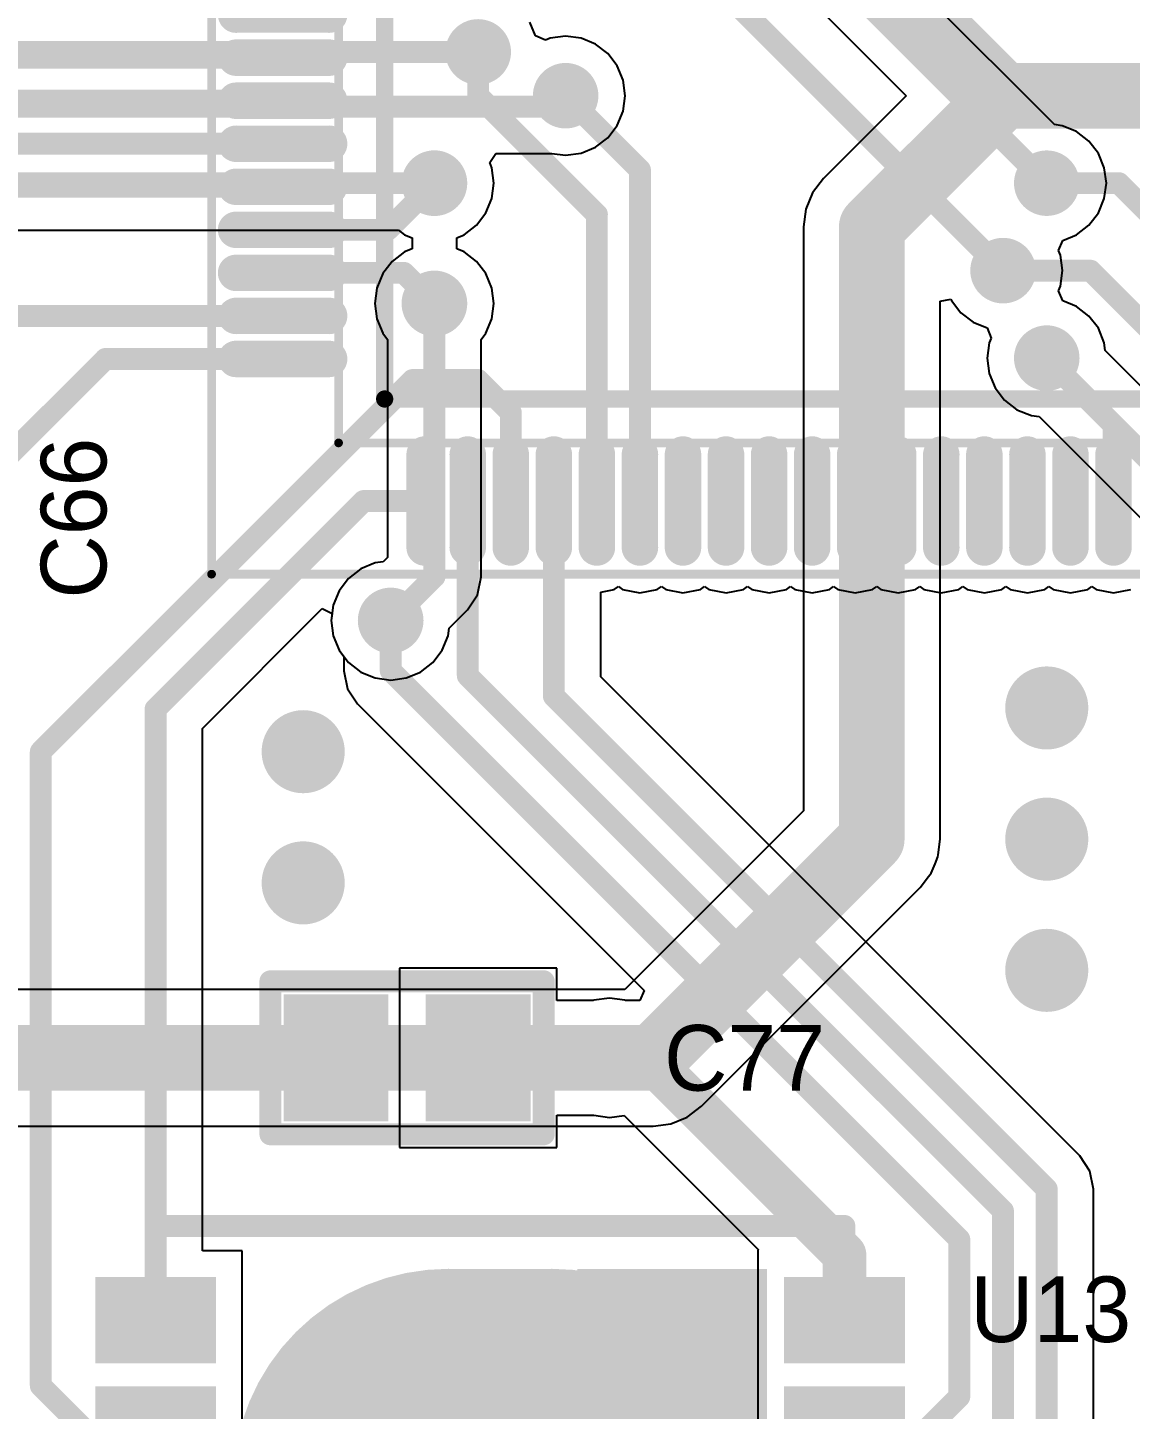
# Model space of a CAD drawing. Extents: x 1012 to 1122, y 1012 to 1122.
# Drawn here: x 1079.35 to 1092.15, y 1063.22 to 1079.27 of the extents above; entities that cross this region are included whole.
import ezdxf

# ---------------------------------------------------------------- set-up
doc = ezdxf.new("R2010")
doc.units = 0
doc.layers.get('0').update_dxf_attribs({"linetype": 'CONTINUOUS'})
for name, color, linetype in [('BOTTOMLAYER', 5, 'CONTINUOUS'), ('BOTTOMSOLDER', 6, 'CONTINUOUS'), ('MULTILAYER', 9, 'CONTINUOUS'), ('TOPLAYER', 1, 'CONTINUOUS'), ('TOPOVERLAY', 2, 'CONTINUOUS'), ('TOPPASTE', 8, 'CONTINUOUS'), ('TOPSOLDER', 216, 'CONTINUOUS')]:
    doc.layers.add(name, color=color, linetype=linetype)

# ---------------------------------------------------------------- blocks, each defined once
blk = doc.blocks.new('CC0603_82')
at = {"layer": 'TOPLAYER'}
for points in [[(-0.508, -0.635), (0.508, -0.635), (-0.508, 0.635), (0.508, 0.635)], [(1.143, -0.635), (2.159, -0.635), (1.143, 0.635), (2.159, 0.635)]]:
    blk.add_solid(points, dxfattribs=at)
at = {"layer": 'TOPOVERLAY', "const_width": 0.254}
for points in [[(-0.762, 0.889), (-0.762, -0.889)], [(-0.508, 0.889), (-0.762, 0.889)], [(2.413, 0.889), (-0.508, 0.889)], [(2.413, 0.889), (2.413, -0.889)], [(2.413, -0.889), (-0.762, -0.889)]]:
    blk.add_lwpolyline(points, dxfattribs=at)
at = {"layer": 'TOPOVERLAY', "const_width": 0.127}
for points in [[(-0.8255, 0.889, 1), (-0.6985, 0.889, 1)], [(-0.8255, 0.889, 1), (-0.6985, 0.889, 1)], [(-0.5715, 0.889, 1), (-0.4445, 0.889, 1)], [(-0.5715, 0.889, 1), (-0.4445, 0.889, 1)], [(2.3495, 0.889, 1), (2.4765, 0.889, 1)], [(2.3495, 0.889, 1), (2.4765, 0.889, 1)], [(-0.8255, -0.889, 1), (-0.6985, -0.889, 1)], [(-0.8255, -0.889, 1), (-0.6985, -0.889, 1)], [(2.3495, -0.889, 1), (2.4765, -0.889, 1)], [(2.3495, -0.889, 1), (2.4765, -0.889, 1)]]:
    blk.add_lwpolyline(points, format="xyb", close=True, dxfattribs=at)
at = {"layer": 'TOPPASTE'}
for points in [[(-0.508, -0.635), (0.508, -0.635), (-0.508, 0.635), (0.508, 0.635)], [(1.143, -0.635), (2.159, -0.635), (1.143, 0.635), (2.159, 0.635)]]:
    blk.add_solid(points, dxfattribs=at)
at = {"layer": 'TOPSOLDER'}
for points in [[(-0.6096, -0.7366), (0.6096, -0.7366), (-0.6096, 0.7366), (0.6096, 0.7366)], [(1.0414, -0.7366), (2.2606, -0.7366), (1.0414, 0.7366), (2.2606, 0.7366)]]:
    blk.add_solid(points, dxfattribs=at)
blk = doc.blocks.new('TQFP100_240')
at = {"layer": 'TOPLAYER', "const_width": 0.22}
for points in [[(14.76, -4), (15.84, -4)], [(14.76, -4.5), (15.84, -4.5)], [(14.76, -5), (15.84, -5)], [(14.76, -5.5), (15.84, -5.5)], [(14.76, -6), (15.84, -6)], [(14.76, -6.5), (15.84, -6.5)], [(14.76, -7), (15.84, -7)], [(14.76, -7.5), (15.84, -7.5)], [(14.76, -8), (15.84, -8)], [(14.76, -8.5), (15.84, -8.5)], [(14.76, -9), (15.84, -9)], [(14.76, -9.5), (15.84, -9.5)], [(14.76, -10), (15.84, -10)], [(14.76, -10.5), (15.84, -10.5)], [(14.76, -11), (15.84, -11)], [(14.76, -11.5), (15.84, -11.5)], [(14.76, -12), (15.84, -12)], [(10.15, -13.11), (10.15, -14.19)], [(10.65, -13.11), (10.65, -14.19)], [(11.15, -13.11), (11.15, -14.19)], [(11.65, -13.11), (11.65, -14.19)], [(12.15, -13.11), (12.15, -14.19)], [(12.65, -13.11), (12.65, -14.19)], [(13.15, -13.11), (13.15, -14.19)], [(13.65, -13.11), (13.65, -14.19)]]:
    blk.add_lwpolyline(points, dxfattribs=at)
at = {"layer": 'TOPLAYER', "const_width": 0.11}
for points in [[(14.705, -4, 1), (14.815, -4, 1)], [(15.785, -4, 1), (15.895, -4, 1)], [(14.705, -4.5, 1), (14.815, -4.5, 1)], [(15.785, -4.5, 1), (15.895, -4.5, 1)], [(14.705, -5, 1), (14.815, -5, 1)], [(15.785, -5, 1), (15.895, -5, 1)], [(14.705, -5.5, 1), (14.815, -5.5, 1)], [(15.785, -5.5, 1), (15.895, -5.5, 1)], [(14.705, -6, 1), (14.815, -6, 1)], [(15.785, -6, 1), (15.895, -6, 1)], [(14.705, -6.5, 1), (14.815, -6.5, 1)], [(15.785, -6.5, 1), (15.895, -6.5, 1)], [(14.705, -7, 1), (14.815, -7, 1)], [(15.785, -7, 1), (15.895, -7, 1)], [(14.705, -7.5, 1), (14.815, -7.5, 1)], [(15.785, -7.5, 1), (15.895, -7.5, 1)], [(14.705, -8, 1), (14.815, -8, 1)], [(15.785, -8, 1), (15.895, -8, 1)], [(14.705, -8.5, 1), (14.815, -8.5, 1)], [(15.785, -8.5, 1), (15.895, -8.5, 1)], [(14.705, -9, 1), (14.815, -9, 1)], [(15.785, -9, 1), (15.895, -9, 1)], [(14.705, -9.5, 1), (14.815, -9.5, 1)], [(15.785, -9.5, 1), (15.895, -9.5, 1)], [(14.705, -10, 1), (14.815, -10, 1)], [(15.785, -10, 1), (15.895, -10, 1)], [(14.705, -10.5, 1), (14.815, -10.5, 1)], [(15.785, -10.5, 1), (15.895, -10.5, 1)], [(14.705, -11, 1), (14.815, -11, 1)], [(15.785, -11, 1), (15.895, -11, 1)], [(14.705, -11.5, 1), (14.815, -11.5, 1)], [(15.785, -11.5, 1), (15.895, -11.5, 1)], [(14.705, -12, 1), (14.815, -12, 1)], [(15.785, -12, 1), (15.895, -12, 1)], [(10.095, -13.11, 1), (10.205, -13.11, 1)], [(10.595, -13.11, 1), (10.705, -13.11, 1)], [(11.095, -13.11, 1), (11.205, -13.11, 1)], [(11.595, -13.11, 1), (11.705, -13.11, 1)], [(12.095, -13.11, 1), (12.205, -13.11, 1)], [(12.595, -13.11, 1), (12.705, -13.11, 1)], [(13.095, -13.11, 1), (13.205, -13.11, 1)], [(13.595, -13.11, 1), (13.705, -13.11, 1)], [(10.095, -14.19, 1), (10.205, -14.19, 1)], [(10.595, -14.19, 1), (10.705, -14.19, 1)], [(11.095, -14.19, 1), (11.205, -14.19, 1)], [(11.595, -14.19, 1), (11.705, -14.19, 1)], [(12.095, -14.19, 1), (12.205, -14.19, 1)], [(12.595, -14.19, 1), (12.705, -14.19, 1)], [(13.095, -14.19, 1), (13.205, -14.19, 1)], [(13.595, -14.19, 1), (13.705, -14.19, 1)]]:
    blk.add_lwpolyline(points, format="xyb", close=True, dxfattribs=at)
at = {"layer": 'TOPOVERLAY'}
for points, const_width in [([(16.15, -14.475), (16.15, 2.5)], 0.102), ([(14.625, -13), (14.625, 1.025)], 0.102), ([(14.115, -12.465), (14.115, 0.465)], 0.2), ([(14.115, -12.465), (1.185, -12.465)], 0.2), ([(14.625, -13), (0.675, -13)], 0.102), ([(16.15, -14.475), (-0.825, -14.475)], 0.102)]:
    blk.add_lwpolyline(points, dxfattribs=dict(at, const_width=const_width))
for points, const_width in [([(14.065, -12.465, 1), (14.165, -12.465, 1)], 0.1), ([(14.065, -12.465, 1), (14.165, -12.465, 1)], 0.1), ([(14.6, -13, 1), (14.65, -13, 1)], 0.0508), ([(14.6, -13, 1), (14.65, -13, 1)], 0.0508), ([(16.125, -14.475, 1), (16.175, -14.475, 1)], 0.0508), ([(16.125, -14.475, 1), (16.175, -14.475, 1)], 0.0508)]:
    blk.add_lwpolyline(points, format="xyb", close=True, dxfattribs=dict(at, const_width=const_width))
at = {"layer": 'TOPPASTE', "const_width": 0.22}
for points in [[(14.76, -4), (15.84, -4)], [(14.76, -4.5), (15.84, -4.5)], [(14.76, -5), (15.84, -5)], [(14.76, -5.5), (15.84, -5.5)], [(14.76, -6), (15.84, -6)], [(14.76, -6.5), (15.84, -6.5)], [(14.76, -7), (15.84, -7)], [(14.76, -7.5), (15.84, -7.5)], [(14.76, -8), (15.84, -8)], [(14.76, -8.5), (15.84, -8.5)], [(14.76, -9), (15.84, -9)], [(14.76, -9.5), (15.84, -9.5)], [(14.76, -10), (15.84, -10)], [(14.76, -10.5), (15.84, -10.5)], [(14.76, -11), (15.84, -11)], [(14.76, -11.5), (15.84, -11.5)], [(14.76, -12), (15.84, -12)], [(10.15, -13.11), (10.15, -14.19)], [(10.65, -13.11), (10.65, -14.19)], [(11.15, -13.11), (11.15, -14.19)], [(11.65, -13.11), (11.65, -14.19)], [(12.15, -13.11), (12.15, -14.19)], [(12.65, -13.11), (12.65, -14.19)], [(13.15, -13.11), (13.15, -14.19)], [(13.65, -13.11), (13.65, -14.19)]]:
    blk.add_lwpolyline(points, dxfattribs=at)
at = {"layer": 'TOPPASTE', "const_width": 0.11}
for points in [[(14.705, -4, 1), (14.815, -4, 1)], [(15.785, -4, 1), (15.895, -4, 1)], [(14.705, -4.5, 1), (14.815, -4.5, 1)], [(15.785, -4.5, 1), (15.895, -4.5, 1)], [(14.705, -5, 1), (14.815, -5, 1)], [(15.785, -5, 1), (15.895, -5, 1)], [(14.705, -5.5, 1), (14.815, -5.5, 1)], [(15.785, -5.5, 1), (15.895, -5.5, 1)], [(14.705, -6, 1), (14.815, -6, 1)], [(15.785, -6, 1), (15.895, -6, 1)], [(14.705, -6.5, 1), (14.815, -6.5, 1)], [(15.785, -6.5, 1), (15.895, -6.5, 1)], [(14.705, -7, 1), (14.815, -7, 1)], [(15.785, -7, 1), (15.895, -7, 1)], [(14.705, -7.5, 1), (14.815, -7.5, 1)], [(15.785, -7.5, 1), (15.895, -7.5, 1)], [(14.705, -8, 1), (14.815, -8, 1)], [(15.785, -8, 1), (15.895, -8, 1)], [(14.705, -8.5, 1), (14.815, -8.5, 1)], [(15.785, -8.5, 1), (15.895, -8.5, 1)], [(14.705, -9, 1), (14.815, -9, 1)], [(15.785, -9, 1), (15.895, -9, 1)], [(14.705, -9.5, 1), (14.815, -9.5, 1)], [(15.785, -9.5, 1), (15.895, -9.5, 1)], [(14.705, -10, 1), (14.815, -10, 1)], [(15.785, -10, 1), (15.895, -10, 1)], [(14.705, -10.5, 1), (14.815, -10.5, 1)], [(15.785, -10.5, 1), (15.895, -10.5, 1)], [(14.705, -11, 1), (14.815, -11, 1)], [(15.785, -11, 1), (15.895, -11, 1)], [(14.705, -11.5, 1), (14.815, -11.5, 1)], [(15.785, -11.5, 1), (15.895, -11.5, 1)], [(14.705, -12, 1), (14.815, -12, 1)], [(15.785, -12, 1), (15.895, -12, 1)], [(10.095, -13.11, 1), (10.205, -13.11, 1)], [(10.595, -13.11, 1), (10.705, -13.11, 1)], [(11.095, -13.11, 1), (11.205, -13.11, 1)], [(11.595, -13.11, 1), (11.705, -13.11, 1)], [(12.095, -13.11, 1), (12.205, -13.11, 1)], [(12.595, -13.11, 1), (12.705, -13.11, 1)], [(13.095, -13.11, 1), (13.205, -13.11, 1)], [(13.595, -13.11, 1), (13.705, -13.11, 1)], [(10.095, -14.19, 1), (10.205, -14.19, 1)], [(10.595, -14.19, 1), (10.705, -14.19, 1)], [(11.095, -14.19, 1), (11.205, -14.19, 1)], [(11.595, -14.19, 1), (11.705, -14.19, 1)], [(12.095, -14.19, 1), (12.205, -14.19, 1)], [(12.595, -14.19, 1), (12.705, -14.19, 1)], [(13.095, -14.19, 1), (13.205, -14.19, 1)], [(13.595, -14.19, 1), (13.705, -14.19, 1)]]:
    blk.add_lwpolyline(points, format="xyb", close=True, dxfattribs=at)
at = {"layer": 'TOPSOLDER', "const_width": 0.423}
for points in [[(14.76, -4), (15.84, -4)], [(14.76, -4.5), (15.84, -4.5)], [(14.76, -5), (15.84, -5)], [(14.76, -5.5), (15.84, -5.5)], [(14.76, -6), (15.84, -6)], [(14.76, -6.5), (15.84, -6.5)], [(14.76, -7), (15.84, -7)], [(14.76, -7.5), (15.84, -7.5)], [(14.76, -8), (15.84, -8)], [(14.76, -8.5), (15.84, -8.5)], [(14.76, -9), (15.84, -9)], [(14.76, -9.5), (15.84, -9.5)], [(14.76, -10), (15.84, -10)], [(14.76, -10.5), (15.84, -10.5)], [(14.76, -11), (15.84, -11)], [(14.76, -11.5), (15.84, -11.5)], [(14.76, -12), (15.84, -12)], [(9.65, -13.11), (9.65, -14.19)], [(10.15, -13.11), (10.15, -14.19)], [(10.65, -13.11), (10.65, -14.19)], [(11.15, -13.11), (11.15, -14.19)], [(11.65, -13.11), (11.65, -14.19)], [(12.15, -13.11), (12.15, -14.19)], [(12.65, -13.11), (12.65, -14.19)], [(13.15, -13.11), (13.15, -14.19)], [(13.65, -13.11), (13.65, -14.19)]]:
    blk.add_lwpolyline(points, dxfattribs=at)
at = {"layer": 'TOPSOLDER', "const_width": 0.212}
for points in [[(14.654, -4, 1), (14.866, -4, 1)], [(15.734, -4, 1), (15.946, -4, 1)], [(14.654, -4.5, 1), (14.866, -4.5, 1)], [(15.734, -4.5, 1), (15.946, -4.5, 1)], [(14.654, -5, 1), (14.866, -5, 1)], [(15.734, -5, 1), (15.946, -5, 1)], [(14.654, -5.5, 1), (14.866, -5.5, 1)], [(15.734, -5.5, 1), (15.946, -5.5, 1)], [(14.654, -6, 1), (14.866, -6, 1)], [(15.734, -6, 1), (15.946, -6, 1)], [(14.654, -6.5, 1), (14.866, -6.5, 1)], [(15.734, -6.5, 1), (15.946, -6.5, 1)], [(14.654, -7, 1), (14.866, -7, 1)], [(15.734, -7, 1), (15.946, -7, 1)], [(14.654, -7.5, 1), (14.866, -7.5, 1)], [(15.734, -7.5, 1), (15.946, -7.5, 1)], [(14.654, -8, 1), (14.866, -8, 1)], [(15.734, -8, 1), (15.946, -8, 1)], [(14.654, -8.5, 1), (14.866, -8.5, 1)], [(15.734, -8.5, 1), (15.946, -8.5, 1)], [(14.654, -9, 1), (14.866, -9, 1)], [(15.734, -9, 1), (15.946, -9, 1)], [(14.654, -9.5, 1), (14.866, -9.5, 1)], [(15.734, -9.5, 1), (15.946, -9.5, 1)], [(14.654, -10, 1), (14.866, -10, 1)], [(15.734, -10, 1), (15.946, -10, 1)], [(14.654, -10.5, 1), (14.866, -10.5, 1)], [(15.734, -10.5, 1), (15.946, -10.5, 1)], [(14.654, -11, 1), (14.866, -11, 1)], [(15.734, -11, 1), (15.946, -11, 1)], [(14.654, -11.5, 1), (14.866, -11.5, 1)], [(15.734, -11.5, 1), (15.946, -11.5, 1)], [(14.654, -12, 1), (14.866, -12, 1)], [(15.734, -12, 1), (15.946, -12, 1)], [(9.544, -13.11, 1), (9.756, -13.11, 1)], [(10.044, -13.11, 1), (10.256, -13.11, 1)], [(10.544, -13.11, 1), (10.756, -13.11, 1)], [(11.044, -13.11, 1), (11.256, -13.11, 1)], [(11.544, -13.11, 1), (11.756, -13.11, 1)], [(12.044, -13.11, 1), (12.256, -13.11, 1)], [(12.544, -13.11, 1), (12.756, -13.11, 1)], [(13.044, -13.11, 1), (13.256, -13.11, 1)], [(13.544, -13.11, 1), (13.756, -13.11, 1)], [(9.544, -14.19, 1), (9.756, -14.19, 1)], [(10.044, -14.19, 1), (10.256, -14.19, 1)], [(10.544, -14.19, 1), (10.756, -14.19, 1)], [(11.044, -14.19, 1), (11.256, -14.19, 1)], [(11.544, -14.19, 1), (11.756, -14.19, 1)], [(12.044, -14.19, 1), (12.256, -14.19, 1)], [(12.544, -14.19, 1), (12.756, -14.19, 1)], [(13.044, -14.19, 1), (13.256, -14.19, 1)], [(13.544, -14.19, 1), (13.756, -14.19, 1)]]:
    blk.add_lwpolyline(points, format="xyb", close=True, dxfattribs=at)
blk = doc.blocks.new('WSON_8_242')
at = {"layer": 'BOTTOMLAYER'}
blk.add_solid([(-1.5, -1.5), (1.5, -1.5), (-1.5, 1.5), (1.5, 1.5)], dxfattribs=at)
at = {"layer": 'BOTTOMSOLDER'}
blk.add_solid([(-1.602, -1.602), (1.602, -1.602), (-1.602, 1.602), (1.602, 1.602)], dxfattribs=at)
at = {"layer": 'MULTILAYER'}
blk.add_solid([(-1.5, -1.5), (1.5, -1.5), (-1.5, 1.5), (1.5, 1.5)], dxfattribs=at)
at = {"layer": 'TOPLAYER', "const_width": 4.8}
blk.add_lwpolyline([(0.6, 0), (-0.6, 0)], dxfattribs=at)
at = {"layer": 'TOPLAYER', "const_width": 2.4}
for points in [[(-1.8, 0, 1), (0.6, 0, 1)], [(-0.6, 0, 1), (1.8, 0, 1)]]:
    blk.add_lwpolyline(points, format="xyb", close=True, dxfattribs=at)
at = {"layer": 'TOPLAYER'}
for points in [[(-4.6, 1.505), (-3.4, 1.505), (-4.6, 2.305), (-3.4, 2.305)], [(1, 0.397), (3, 0.397), (1, 2.397), (3, 2.397)], [(3.4, 1.505), (4.6, 1.505), (3.4, 2.305), (4.6, 2.305)], [(-1.5, -1.5), (1.5, -1.5), (-1.5, 1.5), (1.5, 1.5)], [(-4.6, 0.235), (-3.4, 0.235), (-4.6, 1.035), (-3.4, 1.035)], [(3.4, 0.235), (4.6, 0.235), (3.4, 1.035), (4.6, 1.035)], [(-4.6, -1.035), (-3.4, -1.035), (-4.6, -0.235), (-3.4, -0.235)], [(3.4, -1.035), (4.6, -1.035), (3.4, -0.235), (4.6, -0.235)], [(-3, -2.397), (-1, -2.397), (-3, -0.397), (-1, -0.397)], [(1, -2.397), (3, -2.397), (1, -0.397), (3, -0.397)], [(-4.6, -2.305), (-3.4, -2.305), (-4.6, -1.505), (-3.4, -1.505)], [(3.4, -2.305), (4.6, -2.305), (3.4, -1.505), (4.6, -1.505)]]:
    blk.add_solid(points, dxfattribs=at)
at = {"layer": 'TOPOVERLAY', "const_width": 0.254}
for points in [[(-4, 3), (4, 3)], [(-4, 2.5), (-4, 3)], [(4, 2.5), (4, 3)], [(-4, -3), (-4, -2.5)], [(4, -3), (4, -2.5)], [(-4, -3), (4, -3)]]:
    blk.add_lwpolyline(points, dxfattribs=at)
at = {"layer": 'TOPOVERLAY', "const_width": 0.127}
for points in [[(-4.064, 3, 1), (-3.937, 3, 1)], [(-4.064, 3, 1), (-3.937, 3, 1)], [(3.936, 3, 1), (4.063, 3, 1)], [(3.936, 3, 1), (4.063, 3, 1)], [(-4.064, 2.5, 1), (-3.937, 2.5, 1)], [(3.936, 2.5, 1), (4.063, 2.5, 1)], [(-4.064, -2.5, 1), (-3.937, -2.5, 1)], [(3.936, -2.5, 1), (4.063, -2.5, 1)], [(-4.064, -3, 1), (-3.937, -3, 1)], [(-4.064, -3, 1), (-3.937, -3, 1)], [(3.936, -3, 1), (4.063, -3, 1)], [(3.936, -3, 1), (4.063, -3, 1)]]:
    blk.add_lwpolyline(points, format="xyb", close=True, dxfattribs=at)
at = {"layer": 'TOPPASTE', "const_width": 4.8}
blk.add_lwpolyline([(0.6, 0), (-0.6, 0)], dxfattribs=at)
at = {"layer": 'TOPPASTE', "const_width": 2.4}
for points in [[(-1.8, 0, 1), (0.6, 0, 1)], [(-0.6, 0, 1), (1.8, 0, 1)]]:
    blk.add_lwpolyline(points, format="xyb", close=True, dxfattribs=at)
at = {"layer": 'TOPPASTE'}
for points in [[(-4.6, 1.505), (-3.4, 1.505), (-4.6, 2.305), (-3.4, 2.305)], [(1, 0.397), (3, 0.397), (1, 2.397), (3, 2.397)], [(3.4, 1.505), (4.6, 1.505), (3.4, 2.305), (4.6, 2.305)], [(-4.6, 0.235), (-3.4, 0.235), (-4.6, 1.035), (-3.4, 1.035)], [(3.4, 0.235), (4.6, 0.235), (3.4, 1.035), (4.6, 1.035)], [(-4.6, -1.035), (-3.4, -1.035), (-4.6, -0.235), (-3.4, -0.235)], [(3.4, -1.035), (4.6, -1.035), (3.4, -0.235), (4.6, -0.235)], [(-3, -2.397), (-1, -2.397), (-3, -0.397), (-1, -0.397)], [(1, -2.397), (3, -2.397), (1, -0.397), (3, -0.397)], [(-4.6, -2.305), (-3.4, -2.305), (-4.6, -1.505), (-3.4, -1.505)], [(3.4, -2.305), (4.6, -2.305), (3.4, -1.505), (4.6, -1.505)]]:
    blk.add_solid(points, dxfattribs=at)
at = {"layer": 'TOPSOLDER', "const_width": 5.003}
blk.add_lwpolyline([(0.6, 0), (-0.6, 0)], dxfattribs=at)
at = {"layer": 'TOPSOLDER', "const_width": 2.502}
for points in [[(-1.851, 0, 1), (0.651, 0, 1)], [(-0.651, 0, 1), (1.851, 0, 1)]]:
    blk.add_lwpolyline(points, format="xyb", close=True, dxfattribs=at)
at = {"layer": 'TOPSOLDER'}
for points in [[(0.898, 0.295), (3.102, 0.295), (0.898, 2.499), (3.102, 2.499)], [(-4.702, 1.403), (-3.298, 1.403), (-4.702, 2.407), (-3.298, 2.407)], [(3.298, 1.403), (4.702, 1.403), (3.298, 2.407), (4.702, 2.407)], [(-1.602, -1.602), (1.602, -1.602), (-1.602, 1.602), (1.602, 1.602)], [(-4.702, 0.133), (-3.298, 0.133), (-4.702, 1.137), (-3.298, 1.137)], [(3.298, 0.133), (4.702, 0.133), (3.298, 1.137), (4.702, 1.137)], [(-4.702, -1.137), (-3.298, -1.137), (-4.702, -0.133), (-3.298, -0.133)], [(3.298, -1.137), (4.702, -1.137), (3.298, -0.133), (4.702, -0.133)], [(-3.102, -2.499), (-0.898, -2.499), (-3.102, -0.295), (-0.898, -0.295)], [(0.898, -2.499), (3.102, -2.499), (0.898, -0.295), (3.102, -0.295)], [(-4.702, -2.407), (-3.298, -2.407), (-4.702, -1.403), (-3.298, -1.403)], [(3.298, -2.407), (4.702, -2.407), (3.298, -1.403), (4.702, -1.403)]]:
    blk.add_solid(points, dxfattribs=at)

msp = doc.modelspace()

# ---------------------------------------------------------------- linework, layer by layer
at = {"layer": 'BOTTOMLAYER'}
for p, q in [((1088.315, 1079.722), (1089.553, 1078.484)), ((1085.245, 1079.178), (1085.179, 1079.338)), ((1085.363, 1079.13), (1085.245, 1079.178)), ((1085.417, 1079.152), (1085.363, 1079.13)), ((1085.596, 1079.176), (1085.417, 1079.152)), ((1085.775, 1079.152), (1085.596, 1079.176)), ((1085.942, 1079.083), (1085.775, 1079.152)), ((1086.085, 1078.973), (1085.942, 1079.083)), ((1086.195, 1078.83), (1086.085, 1078.973)), ((1086.264, 1078.663), (1086.195, 1078.83)), ((1086.288, 1078.484), (1086.264, 1078.663)), ((1086.264, 1078.305), (1086.288, 1078.484)), ((1089.553, 1078.484), (1088.59, 1077.522)), ((1086.195, 1078.138), (1086.264, 1078.305)), ((1086.085, 1077.995), (1086.195, 1078.138)), ((1085.942, 1077.885), (1086.085, 1077.995)), ((1084.715, 1077.708), (1084.786, 1077.813)), ((1084.786, 1077.813), (1085.437, 1077.813)), ((1085.437, 1077.813), (1085.596, 1077.792)), ((1085.596, 1077.792), (1085.775, 1077.816)), ((1085.775, 1077.816), (1085.942, 1077.885)), ((1084.74, 1077.647), (1084.715, 1077.708)), ((1084.764, 1077.468), (1084.74, 1077.647)), ((1088.59, 1077.522), (1088.464, 1077.357)), ((1084.74, 1077.289), (1084.764, 1077.468)), ((1088.464, 1077.357), (1088.385, 1077.166)), ((1084.671, 1077.122), (1084.74, 1077.289)), ((1088.385, 1077.166), (1088.358, 1076.96)), ((1084.561, 1076.979), (1084.671, 1077.122)), ((1064.485, 1076.924), (1083.654, 1076.924)), ((1083.654, 1076.924), (1083.726, 1076.869)), ((1083.726, 1076.869), (1083.813, 1076.833)), ((1083.813, 1076.833), (1083.813, 1076.706)), ((1084.331, 1076.833), (1084.418, 1076.869)), ((1084.331, 1076.706), (1084.331, 1076.833)), ((1084.418, 1076.869), (1084.561, 1076.979)), ((1088.358, 1076.96), (1088.358, 1076.96)), ((1088.358, 1076.96), (1088.358, 1070.177)), ((1083.726, 1076.67), (1083.583, 1076.56)), ((1083.813, 1076.706), (1083.726, 1076.67)), ((1084.418, 1076.67), (1084.331, 1076.706)), ((1084.561, 1076.56), (1084.418, 1076.67)), ((1083.583, 1076.56), (1083.473, 1076.417)), ((1084.671, 1076.417), (1084.561, 1076.56)), ((1083.473, 1076.417), (1083.404, 1076.25)), ((1084.74, 1076.25), (1084.671, 1076.417)), ((1083.404, 1076.25), (1083.38, 1076.071)), ((1084.764, 1076.071), (1084.74, 1076.25)), ((1083.38, 1076.071), (1083.404, 1075.892)), ((1084.74, 1075.892), (1084.764, 1076.071)), ((1089.946, 1076.096), (1090.071, 1076.121)), ((1089.946, 1069.848), (1089.946, 1076.096)), ((1090.071, 1076.121), (1090.077, 1076.106)), ((1090.077, 1076.106), (1090.187, 1075.963)), ((1083.404, 1075.892), (1083.473, 1075.725)), ((1084.671, 1075.725), (1084.74, 1075.892)), ((1090.187, 1075.963), (1090.33, 1075.853)), ((1083.473, 1075.725), (1083.528, 1075.653)), ((1084.616, 1075.653), (1084.671, 1075.725)), ((1090.33, 1075.853), (1090.49, 1075.787)), ((1090.49, 1075.787), (1090.538, 1075.669)), ((1083.528, 1075.653), (1083.528, 1073.121)), ((1084.616, 1072.896), (1084.616, 1075.653)), ((1090.516, 1075.615), (1090.492, 1075.436)), ((1090.538, 1075.669), (1090.516, 1075.615)), ((1090.492, 1075.436), (1090.516, 1075.257)), ((1090.516, 1075.257), (1090.585, 1075.09)), ((1090.585, 1075.09), (1090.695, 1074.947)), ((1090.695, 1074.947), (1090.838, 1074.837)), ((1090.838, 1074.837), (1091.005, 1074.768)), ((1091.005, 1074.768), (1091.095, 1074.756)), ((1091.095, 1074.756), (1100.292, 1065.559)), ((1083.218, 1072.987), (1083.075, 1072.877)), ((1083.385, 1073.056), (1083.218, 1072.987)), ((1083.475, 1073.068), (1083.385, 1073.056)), ((1083.528, 1073.121), (1083.475, 1073.068)), ((1083.075, 1072.877), (1082.965, 1072.734)), ((1084.574, 1072.688), (1084.616, 1072.896)), ((1082.965, 1072.734), (1082.896, 1072.567)), ((1084.457, 1072.511), (1084.574, 1072.688)), ((1082.896, 1072.567), (1082.872, 1072.388)), ((1084.244, 1072.299), (1084.457, 1072.511)), ((1082.872, 1072.388), (1082.896, 1072.209)), ((1082.896, 1072.209), (1082.965, 1072.042)), ((1084.163, 1072.042), (1084.232, 1072.209)), ((1084.232, 1072.209), (1084.244, 1072.299)), ((1082.965, 1072.042), (1083.075, 1071.899)), ((1084.053, 1071.899), (1084.163, 1072.042)), ((1083.075, 1071.899), (1083.218, 1071.789)), ((1083.91, 1071.789), (1084.053, 1071.899)), ((1083.218, 1071.789), (1083.385, 1071.72)), ((1083.385, 1071.72), (1083.564, 1071.696)), ((1083.564, 1071.696), (1083.743, 1071.72)), ((1083.743, 1071.72), (1083.91, 1071.789)), ((1088.358, 1070.177), (1086.283, 1068.102)), ((1089.922, 1069.666), (1089.946, 1069.848)), ((1089.946, 1069.848), (1089.946, 1069.848)), ((1089.886, 1069.563), (1089.919, 1069.642)), ((1089.919, 1069.642), (1089.922, 1069.666)), ((1089.81, 1069.413), (1089.84, 1069.451)), ((1089.84, 1069.451), (1089.886, 1069.563)), ((1089.714, 1069.286), (1089.81, 1069.413)), ((1087.174, 1066.746), (1089.714, 1069.286)), ((1089.714, 1069.286), (1089.714, 1069.286)), ((1086.283, 1068.102), (1056.64, 1068.102)), ((1087.009, 1066.62), (1087.174, 1066.746)), ((1086.818, 1066.541), (1087.009, 1066.62)), ((1056.64, 1066.514), (1086.612, 1066.514)), ((1086.612, 1066.514), (1086.818, 1066.541)), ((1086.612, 1066.514), (1086.612, 1066.514))]:
    msp.add_line(p, q, dxfattribs=at)
for points, const_width in [([(1088.644, 1080.516), (1090.676, 1078.484)], 0.762), ([(1048.918, 1078.992), (1084.58, 1078.992)], 0.254), ([(1089.152, 1076.96), (1090.676, 1078.484)], 0.762), ([(1090.676, 1078.484), (1094.232, 1078.484)], 0.762), ([(1085.469, 1078.357), (1085.596, 1078.484)], 0.254), ([(1048.131, 1078.357), (1085.469, 1078.357)], 0.254), ([(1064.26, 1077.468), (1084.072, 1077.468)], 0.254), ([(1091.184, 1077.468), (1092.022, 1077.468)], 0.254), ([(1092.022, 1077.468), (1102.741, 1066.749)], 0.254), ([(1089.152, 1069.848), (1089.152, 1076.96)], 0.762), ([(1090.676, 1076.452), (1091.692, 1076.452)], 0.254), ([(1091.692, 1076.452), (1101.725, 1066.419)], 0.254), ([(1084.072, 1072.896), (1084.072, 1076.071)], 0.254), ([(1091.184, 1075.436), (1100.836, 1065.784)], 0.254), ([(1083.564, 1072.388), (1084.072, 1072.896)], 0.254), ([(1086.612, 1067.308), (1089.152, 1069.848)], 0.762), ([(1056.64, 1067.308), (1086.612, 1067.308)], 0.762)]:
    msp.add_lwpolyline(points, dxfattribs=dict(at, const_width=const_width))
for points, const_width in [([(1084.44, 1078.992, 1), (1084.72, 1078.992, 1)], 0.279), ([(1084.516, 1078.992, 1), (1084.643, 1078.992, 1)], 0.127), ([(1085.456, 1078.484, 1), (1085.736, 1078.484, 1)], 0.279), ([(1090.486, 1078.484, 1), (1090.867, 1078.484, 1)], 0.381), ([(1090.486, 1078.484, 1), (1090.867, 1078.484, 1)], 0.381), ([(1090.486, 1078.484, 1), (1090.867, 1078.484, 1)], 0.381), ([(1085.533, 1078.484, 1), (1085.659, 1078.484, 1)], 0.127), ([(1085.406, 1078.357, 1), (1085.533, 1078.357, 1)], 0.127), ([(1085.406, 1078.357, 1), (1085.533, 1078.357, 1)], 0.127), ([(1083.932, 1077.468, 1), (1084.212, 1077.468, 1)], 0.279), ([(1091.044, 1077.468, 1), (1091.324, 1077.468, 1)], 0.279), ([(1084.008, 1077.468, 1), (1084.136, 1077.468, 1)], 0.127), ([(1091.12, 1077.468, 1), (1091.247, 1077.468, 1)], 0.127), ([(1091.959, 1077.468, 1), (1092.086, 1077.468, 1)], 0.127), ([(1091.959, 1077.468, 1), (1092.086, 1077.468, 1)], 0.127), ([(1088.961, 1076.96, 1), (1089.342, 1076.96, 1)], 0.381), ([(1088.961, 1076.96, 1), (1089.342, 1076.96, 1)], 0.381), ([(1090.536, 1076.452, 1), (1090.816, 1076.452, 1)], 0.279), ([(1090.612, 1076.452, 1), (1090.739, 1076.452, 1)], 0.127), ([(1091.629, 1076.452, 1), (1091.755, 1076.452, 1)], 0.127), ([(1091.629, 1076.452, 1), (1091.755, 1076.452, 1)], 0.127), ([(1083.932, 1076.071, 1), (1084.212, 1076.071, 1)], 0.279), ([(1084.008, 1076.071, 1), (1084.136, 1076.071, 1)], 0.127), ([(1091.044, 1075.436, 1), (1091.324, 1075.436, 1)], 0.279), ([(1091.12, 1075.436, 1), (1091.247, 1075.436, 1)], 0.127), ([(1084.008, 1072.896, 1), (1084.136, 1072.896, 1)], 0.127), ([(1084.008, 1072.896, 1), (1084.136, 1072.896, 1)], 0.127), ([(1083.424, 1072.388, 1), (1083.704, 1072.388, 1)], 0.279), ([(1083.501, 1072.388, 1), (1083.628, 1072.388, 1)], 0.127), ([(1090.994, 1071.372, 1), (1091.374, 1071.372, 1)], 0.381), ([(1082.358, 1070.864, 1), (1082.738, 1070.864, 1)], 0.381), ([(1088.961, 1069.848, 1), (1089.342, 1069.848, 1)], 0.381), ([(1088.961, 1069.848, 1), (1089.342, 1069.848, 1)], 0.381), ([(1090.994, 1069.848, 1), (1091.374, 1069.848, 1)], 0.381), ([(1082.358, 1069.34, 1), (1082.738, 1069.34, 1)], 0.381), ([(1090.994, 1068.324, 1), (1091.374, 1068.324, 1)], 0.381), ([(1086.421, 1067.308, 1), (1086.803, 1067.308, 1)], 0.381), ([(1086.421, 1067.308, 1), (1086.803, 1067.308, 1)], 0.381), ([(1085.964, 1067.308, 1), (1086.244, 1067.308, 1)], 0.279)]:
    msp.add_lwpolyline(points, format="xyb", close=True, dxfattribs=dict(at, const_width=const_width))
at = {"layer": 'BOTTOMSOLDER'}
for points, const_width in [([(1084.389, 1078.992, 1), (1084.771, 1078.992, 1)], 0.381), ([(1085.406, 1078.484, 1), (1085.786, 1078.484, 1)], 0.381), ([(1083.881, 1077.468, 1), (1084.263, 1077.468, 1)], 0.381), ([(1090.994, 1077.468, 1), (1091.374, 1077.468, 1)], 0.381), ([(1090.486, 1076.452, 1), (1090.867, 1076.452, 1)], 0.381), ([(1083.881, 1076.071, 1), (1084.263, 1076.071, 1)], 0.381), ([(1090.994, 1075.436, 1), (1091.374, 1075.436, 1)], 0.381), ([(1083.373, 1072.388, 1), (1083.755, 1072.388, 1)], 0.381), ([(1090.943, 1071.372, 1), (1091.425, 1071.372, 1)], 0.483), ([(1082.307, 1070.864, 1), (1082.789, 1070.864, 1)], 0.483), ([(1090.943, 1069.848, 1), (1091.425, 1069.848, 1)], 0.483), ([(1082.307, 1069.34, 1), (1082.789, 1069.34, 1)], 0.483), ([(1090.943, 1068.324, 1), (1091.425, 1068.324, 1)], 0.483), ([(1085.914, 1067.308, 1), (1086.294, 1067.308, 1)], 0.381)]:
    msp.add_lwpolyline(points, format="xyb", close=True, dxfattribs=dict(at, const_width=const_width))
at = {"layer": 'MULTILAYER'}
for points, const_width in [([(1084.44, 1078.992, 1), (1084.72, 1078.992, 1)], 0.279), ([(1085.456, 1078.484, 1), (1085.736, 1078.484, 1)], 0.279), ([(1083.932, 1077.468, 1), (1084.212, 1077.468, 1)], 0.279), ([(1091.044, 1077.468, 1), (1091.324, 1077.468, 1)], 0.279), ([(1090.536, 1076.452, 1), (1090.816, 1076.452, 1)], 0.279), ([(1083.932, 1076.071, 1), (1084.212, 1076.071, 1)], 0.279), ([(1091.044, 1075.436, 1), (1091.324, 1075.436, 1)], 0.279), ([(1083.424, 1072.388, 1), (1083.704, 1072.388, 1)], 0.279), ([(1090.994, 1071.372, 1), (1091.374, 1071.372, 1)], 0.381), ([(1082.358, 1070.864, 1), (1082.738, 1070.864, 1)], 0.381), ([(1090.994, 1069.848, 1), (1091.374, 1069.848, 1)], 0.381), ([(1082.358, 1069.34, 1), (1082.738, 1069.34, 1)], 0.381), ([(1090.994, 1068.324, 1), (1091.374, 1068.324, 1)], 0.381), ([(1085.964, 1067.308, 1), (1086.244, 1067.308, 1)], 0.279)]:
    msp.add_lwpolyline(points, format="xyb", close=True, dxfattribs=dict(at, const_width=const_width))
at = {"layer": 'TOPLAYER'}
for p, q in [((1091.273, 1078.148), (1088.3, 1081.122)), ((1091.363, 1078.136), (1091.273, 1078.148)), ((1091.53, 1078.067), (1091.363, 1078.136)), ((1091.673, 1077.957), (1091.53, 1078.067)), ((1091.783, 1077.814), (1091.673, 1077.957)), ((1091.852, 1077.647), (1091.783, 1077.814)), ((1091.876, 1077.468), (1091.852, 1077.647)), ((1091.852, 1077.289), (1091.876, 1077.468)), ((1091.783, 1077.122), (1091.852, 1077.289)), ((1091.673, 1076.979), (1091.783, 1077.122)), ((1091.37, 1076.803), (1091.53, 1076.869)), ((1091.53, 1076.869), (1091.673, 1076.979)), ((1091.322, 1076.685), (1091.37, 1076.803)), ((1091.344, 1076.631), (1091.322, 1076.685)), ((1091.368, 1076.452), (1091.344, 1076.631)), ((1091.344, 1076.273), (1091.368, 1076.452)), ((1091.322, 1076.219), (1091.344, 1076.273)), ((1091.37, 1076.101), (1091.322, 1076.219)), ((1091.53, 1076.035), (1091.37, 1076.101)), ((1091.673, 1075.925), (1091.53, 1076.035)), ((1091.783, 1075.782), (1091.673, 1075.925)), ((1091.852, 1075.615), (1091.783, 1075.782)), ((1091.864, 1075.525), (1091.852, 1075.615)), ((1092.344, 1075.045), (1091.864, 1075.525)), ((1086.003, 1072.718), (1086.161, 1072.749)), ((1086.003, 1071.734), (1086.003, 1072.718)), ((1086.161, 1072.749), (1086.209, 1072.782)), ((1086.209, 1072.782), (1086.258, 1072.749)), ((1086.258, 1072.749), (1086.459, 1072.709)), ((1086.459, 1072.709), (1086.661, 1072.749)), ((1086.661, 1072.749), (1086.709, 1072.782)), ((1086.709, 1072.782), (1086.758, 1072.749)), ((1086.758, 1072.749), (1086.959, 1072.709)), ((1086.959, 1072.709), (1087.161, 1072.749)), ((1087.161, 1072.749), (1087.209, 1072.782)), ((1087.209, 1072.782), (1087.258, 1072.749)), ((1087.258, 1072.749), (1087.459, 1072.709)), ((1087.459, 1072.709), (1087.661, 1072.749)), ((1087.661, 1072.749), (1087.709, 1072.782)), ((1087.709, 1072.782), (1087.758, 1072.749)), ((1087.758, 1072.749), (1087.959, 1072.709)), ((1087.959, 1072.709), (1088.161, 1072.749)), ((1088.161, 1072.749), (1088.209, 1072.782)), ((1088.209, 1072.782), (1088.258, 1072.749)), ((1088.258, 1072.749), (1088.459, 1072.709)), ((1088.459, 1072.709), (1088.661, 1072.749)), ((1088.661, 1072.749), (1088.709, 1072.782)), ((1088.709, 1072.782), (1088.758, 1072.749)), ((1088.758, 1072.749), (1088.959, 1072.709)), ((1088.959, 1072.709), (1089.161, 1072.749)), ((1089.161, 1072.749), (1089.209, 1072.782)), ((1089.209, 1072.782), (1089.258, 1072.749)), ((1089.258, 1072.749), (1089.459, 1072.709)), ((1089.459, 1072.709), (1089.661, 1072.749)), ((1089.661, 1072.749), (1089.709, 1072.782)), ((1089.709, 1072.782), (1089.758, 1072.749)), ((1089.758, 1072.749), (1089.959, 1072.709)), ((1089.959, 1072.709), (1090.161, 1072.749)), ((1090.161, 1072.749), (1090.209, 1072.782)), ((1090.209, 1072.782), (1090.258, 1072.749)), ((1090.258, 1072.749), (1090.459, 1072.709)), ((1090.459, 1072.709), (1090.661, 1072.749)), ((1090.661, 1072.749), (1090.709, 1072.782)), ((1090.709, 1072.782), (1090.758, 1072.749)), ((1090.758, 1072.749), (1090.959, 1072.709)), ((1090.959, 1072.709), (1091.161, 1072.749)), ((1091.161, 1072.749), (1091.209, 1072.782)), ((1091.209, 1072.782), (1091.258, 1072.749)), ((1091.258, 1072.749), (1091.459, 1072.709)), ((1091.459, 1072.709), (1091.661, 1072.749)), ((1091.661, 1072.749), (1091.709, 1072.782)), ((1091.709, 1072.782), (1091.758, 1072.749)), ((1091.758, 1072.749), (1091.959, 1072.709)), ((1091.959, 1072.709), (1092.161, 1072.749)), ((1081.378, 1071.135), (1082.769, 1072.526)), ((1082.769, 1072.526), (1082.883, 1072.47)), ((1082.883, 1072.47), (1082.872, 1072.388)), ((1082.872, 1072.388), (1082.896, 1072.209)), ((1082.896, 1072.209), (1082.965, 1072.042)), ((1082.965, 1072.042), (1083.02, 1071.97)), ((1083.02, 1071.97), (1083.02, 1071.804)), ((1083.02, 1071.804), (1083.062, 1071.596)), ((1091.569, 1066.169), (1086.003, 1071.734)), ((1083.062, 1071.596), (1083.179, 1071.419)), ((1083.179, 1071.419), (1086.507, 1068.091)), ((1081.378, 1065.066), (1081.378, 1071.135)), ((1085.494, 1068.349), (1083.666, 1068.349)), ((1083.666, 1068.349), (1083.666, 1066.267)), ((1085.494, 1067.974), (1085.494, 1068.349)), ((1086.507, 1068.091), (1086.459, 1067.974)), ((1085.92, 1067.974), (1085.494, 1067.974)), ((1085.925, 1067.976), (1085.92, 1067.974)), ((1086.104, 1068), (1085.925, 1067.976)), ((1086.283, 1067.976), (1086.104, 1068)), ((1086.288, 1067.974), (1086.283, 1067.976)), ((1086.459, 1067.974), (1086.288, 1067.974)), ((1085.494, 1066.267), (1085.494, 1066.642)), ((1085.494, 1066.642), (1085.92, 1066.642)), ((1085.92, 1066.642), (1085.925, 1066.64)), ((1085.925, 1066.64), (1086.104, 1066.616)), ((1086.104, 1066.616), (1086.275, 1066.639)), ((1086.275, 1066.639), (1087.833, 1065.081)), ((1083.666, 1066.267), (1085.494, 1066.267)), ((1091.686, 1065.992), (1091.569, 1066.169)), ((1091.728, 1065.784), (1091.686, 1065.992)), ((1091.728, 1061.974), (1091.728, 1065.784)), ((1081.84, 1065.066), (1081.378, 1065.066)), ((1081.84, 1063.454), (1081.84, 1065.066)), ((1087.833, 1065.081), (1087.828, 1065.066)), ((1087.828, 1065.066), (1087.828, 1065.066)), ((1087.828, 1065.066), (1087.828, 1065.066)), ((1087.828, 1065.066), (1087.828, 1063.454)), ((1081.84, 1062.184), (1081.84, 1063.454)), ((1087.828, 1063.454), (1087.828, 1062.184))]:
    msp.add_line(p, q, dxfattribs=at)
for points, const_width in [([(1085.85, 1082.802), (1091.184, 1077.468)], 0.254), ([(1085.088, 1082.04), (1090.676, 1076.452)], 0.254), ([(1084.58, 1078.484), (1084.58, 1078.992)], 0.254), ([(1074.582, 1078.926), (1082.309, 1078.926)], 0.254), ([(1084.58, 1078.484), (1085.959, 1077.105)], 0.254), ([(1085.596, 1078.484), (1086.459, 1077.621)], 0.254), ([(1075.556, 1078.426), (1082.309, 1078.426)], 0.254), ([(1075.894, 1077.926), (1082.309, 1077.926)], 0.254), ([(1086.459, 1073.776), (1086.459, 1077.621)], 0.254), ([(1076.181, 1077.426), (1082.309, 1077.426)], 0.254), ([(1083.53, 1076.926), (1084.072, 1077.468)], 0.254), ([(1085.959, 1073.776), (1085.959, 1077.105)], 0.254), ([(1082.309, 1076.926), (1083.53, 1076.926)], 0.254), ([(1082.309, 1076.426), (1083.717, 1076.426)], 0.254), ([(1083.717, 1076.426), (1084.072, 1076.071)], 0.254), ([(1078.451, 1075.926), (1082.309, 1075.926)], 0.254), ([(1078.484, 1073.658), (1080.252, 1075.426)], 0.254), ([(1080.252, 1075.426), (1082.309, 1075.426)], 0.254), ([(1091.184, 1075.436), (1091.959, 1074.661)], 0.254), ([(1079.5, 1070.864), (1083.818, 1075.182)], 0.254), ([(1083.818, 1075.182), (1084.58, 1075.182)], 0.254), ([(1084.58, 1075.182), (1084.959, 1074.803)], 0.254), ([(1084.959, 1073.776), (1084.959, 1074.803)], 0.254), ([(1091.959, 1073.776), (1091.959, 1074.661)], 0.254), ([(1080.834, 1071.36), (1083.25, 1073.776)], 0.254), ([(1083.25, 1073.776), (1083.959, 1073.776)], 0.254), ([(1084.459, 1071.747), (1084.459, 1073.776)], 0.254), ([(1085.459, 1071.509), (1085.459, 1073.776)], 0.254), ([(1083.564, 1071.804), (1083.564, 1072.388)], 0.254), ([(1083.564, 1071.804), (1090.168, 1065.2)], 0.254), ([(1084.459, 1071.747), (1090.676, 1065.53)], 0.254), ([(1085.459, 1071.509), (1091.184, 1065.784)], 0.254), ([(1080.834, 1064.26), (1080.834, 1071.36)], 0.254), ([(1079.5, 1063.498), (1079.5, 1070.864)], 0.254), ([(1084.58, 1067.308), (1086.548, 1067.308)], 0.508), ([(1086.548, 1067.308), (1088.834, 1065.022)], 0.508), ([(1091.184, 1061.974), (1091.184, 1065.784)], 0.254), ([(1090.676, 1062.736), (1090.676, 1065.53)], 0.254), ([(1088.834, 1064.26), (1088.834, 1065.022)], 0.508), ([(1090.168, 1063.371), (1090.168, 1065.2)], 0.254), ([(1079.5, 1063.498), (1080.008, 1062.99)], 0.254), ([(1089.787, 1062.99), (1090.168, 1063.371)], 0.254)]:
    msp.add_lwpolyline(points, dxfattribs=dict(at, const_width=const_width))
for points, const_width in [([(1084.44, 1078.992, 1), (1084.72, 1078.992, 1)], 0.279), ([(1084.516, 1078.992, 1), (1084.643, 1078.992, 1)], 0.127), ([(1082.246, 1078.926, 1), (1082.373, 1078.926, 1)], 0.127), ([(1085.456, 1078.484, 1), (1085.736, 1078.484, 1)], 0.279), ([(1084.516, 1078.484, 1), (1084.643, 1078.484, 1)], 0.127), ([(1084.516, 1078.484, 1), (1084.643, 1078.484, 1)], 0.127), ([(1085.533, 1078.484, 1), (1085.659, 1078.484, 1)], 0.127), ([(1082.246, 1078.426, 1), (1082.373, 1078.426, 1)], 0.127), ([(1082.246, 1077.926, 1), (1082.373, 1077.926, 1)], 0.127), ([(1083.932, 1077.468, 1), (1084.212, 1077.468, 1)], 0.279), ([(1086.396, 1077.621, 1), (1086.523, 1077.621, 1)], 0.127), ([(1086.396, 1077.621, 1), (1086.523, 1077.621, 1)], 0.127), ([(1091.044, 1077.468, 1), (1091.324, 1077.468, 1)], 0.279), ([(1082.246, 1077.426, 1), (1082.373, 1077.426, 1)], 0.127), ([(1084.008, 1077.468, 1), (1084.136, 1077.468, 1)], 0.127), ([(1091.12, 1077.468, 1), (1091.247, 1077.468, 1)], 0.127), ([(1085.896, 1077.105, 1), (1086.023, 1077.105, 1)], 0.127), ([(1085.896, 1077.105, 1), (1086.023, 1077.105, 1)], 0.127), ([(1082.246, 1076.926, 1), (1082.373, 1076.926, 1)], 0.127), ([(1083.466, 1076.926, 1), (1083.593, 1076.926, 1)], 0.127), ([(1083.466, 1076.926, 1), (1083.593, 1076.926, 1)], 0.127), ([(1090.536, 1076.452, 1), (1090.816, 1076.452, 1)], 0.279), ([(1082.246, 1076.426, 1), (1082.373, 1076.426, 1)], 0.127), ([(1083.654, 1076.426, 1), (1083.781, 1076.426, 1)], 0.127), ([(1083.654, 1076.426, 1), (1083.781, 1076.426, 1)], 0.127), ([(1090.612, 1076.452, 1), (1090.739, 1076.452, 1)], 0.127), ([(1083.932, 1076.071, 1), (1084.212, 1076.071, 1)], 0.279), ([(1084.008, 1076.071, 1), (1084.136, 1076.071, 1)], 0.127), ([(1082.246, 1075.926, 1), (1082.373, 1075.926, 1)], 0.127), ([(1091.044, 1075.436, 1), (1091.324, 1075.436, 1)], 0.279), ([(1080.188, 1075.426, 1), (1080.315, 1075.426, 1)], 0.127), ([(1080.188, 1075.426, 1), (1080.315, 1075.426, 1)], 0.127), ([(1082.246, 1075.426, 1), (1082.373, 1075.426, 1)], 0.127), ([(1091.12, 1075.436, 1), (1091.247, 1075.436, 1)], 0.127), ([(1083.755, 1075.182, 1), (1083.881, 1075.182, 1)], 0.127), ([(1083.755, 1075.182, 1), (1083.881, 1075.182, 1)], 0.127), ([(1084.516, 1075.182, 1), (1084.643, 1075.182, 1)], 0.127), ([(1084.516, 1075.182, 1), (1084.643, 1075.182, 1)], 0.127), ([(1084.896, 1074.803, 1), (1085.023, 1074.803, 1)], 0.127), ([(1084.896, 1074.803, 1), (1085.023, 1074.803, 1)], 0.127), ([(1091.896, 1074.661, 1), (1092.023, 1074.661, 1)], 0.127), ([(1091.896, 1074.661, 1), (1092.023, 1074.661, 1)], 0.127), ([(1083.187, 1073.776, 1), (1083.314, 1073.776, 1)], 0.127), ([(1083.187, 1073.776, 1), (1083.314, 1073.776, 1)], 0.127), ([(1083.896, 1073.776, 1), (1084.023, 1073.776, 1)], 0.127), ([(1084.396, 1073.776, 1), (1084.523, 1073.776, 1)], 0.127), ([(1084.896, 1073.776, 1), (1085.023, 1073.776, 1)], 0.127), ([(1085.396, 1073.776, 1), (1085.523, 1073.776, 1)], 0.127), ([(1085.896, 1073.776, 1), (1086.023, 1073.776, 1)], 0.127), ([(1086.396, 1073.776, 1), (1086.523, 1073.776, 1)], 0.127), ([(1091.896, 1073.776, 1), (1092.023, 1073.776, 1)], 0.127), ([(1083.424, 1072.388, 1), (1083.704, 1072.388, 1)], 0.279), ([(1083.501, 1072.388, 1), (1083.628, 1072.388, 1)], 0.127), ([(1083.501, 1071.804, 1), (1083.628, 1071.804, 1)], 0.127), ([(1083.501, 1071.804, 1), (1083.628, 1071.804, 1)], 0.127), ([(1084.396, 1071.747, 1), (1084.523, 1071.747, 1)], 0.127), ([(1084.396, 1071.747, 1), (1084.523, 1071.747, 1)], 0.127), ([(1090.994, 1071.372, 1), (1091.374, 1071.372, 1)], 0.381), ([(1085.396, 1071.509, 1), (1085.523, 1071.509, 1)], 0.127), ([(1085.396, 1071.509, 1), (1085.523, 1071.509, 1)], 0.127), ([(1080.77, 1071.36, 1), (1080.897, 1071.36, 1)], 0.127), ([(1080.77, 1071.36, 1), (1080.897, 1071.36, 1)], 0.127), ([(1082.358, 1070.864, 1), (1082.738, 1070.864, 1)], 0.381), ([(1079.437, 1070.864, 1), (1079.563, 1070.864, 1)], 0.127), ([(1079.437, 1070.864, 1), (1079.563, 1070.864, 1)], 0.127), ([(1090.994, 1069.848, 1), (1091.374, 1069.848, 1)], 0.381), ([(1082.358, 1069.34, 1), (1082.738, 1069.34, 1)], 0.381), ([(1090.994, 1068.324, 1), (1091.374, 1068.324, 1)], 0.381), ([(1084.453, 1067.308, 1), (1084.707, 1067.308, 1)], 0.254), ([(1085.964, 1067.308, 1), (1086.244, 1067.308, 1)], 0.279), ([(1086.421, 1067.308, 1), (1086.675, 1067.308, 1)], 0.254), ([(1086.421, 1067.308, 1), (1086.675, 1067.308, 1)], 0.254), ([(1091.12, 1065.784, 1), (1091.247, 1065.784, 1)], 0.127), ([(1091.12, 1065.784, 1), (1091.247, 1065.784, 1)], 0.127), ([(1090.612, 1065.53, 1), (1090.739, 1065.53, 1)], 0.127), ([(1090.612, 1065.53, 1), (1090.739, 1065.53, 1)], 0.127), ([(1088.707, 1065.022, 1), (1088.961, 1065.022, 1)], 0.254), ([(1088.707, 1065.022, 1), (1088.961, 1065.022, 1)], 0.254), ([(1090.104, 1065.2, 1), (1090.232, 1065.2, 1)], 0.127), ([(1090.104, 1065.2, 1), (1090.232, 1065.2, 1)], 0.127), ([(1088.707, 1064.26, 1), (1088.961, 1064.26, 1)], 0.254), ([(1080.77, 1064.26, 1), (1080.897, 1064.26, 1)], 0.127), ([(1079.437, 1063.498, 1), (1079.563, 1063.498, 1)], 0.127), ([(1079.437, 1063.498, 1), (1079.563, 1063.498, 1)], 0.127), ([(1090.104, 1063.371, 1), (1090.232, 1063.371, 1)], 0.127), ([(1090.104, 1063.371, 1), (1090.232, 1063.371, 1)], 0.127)]:
    msp.add_lwpolyline(points, format="xyb", close=True, dxfattribs=dict(at, const_width=const_width))
at = {"layer": 'TOPSOLDER'}
for points, const_width in [([(1084.389, 1078.992, 1), (1084.771, 1078.992, 1)], 0.381), ([(1085.406, 1078.484, 1), (1085.786, 1078.484, 1)], 0.381), ([(1083.881, 1077.468, 1), (1084.263, 1077.468, 1)], 0.381), ([(1090.994, 1077.468, 1), (1091.374, 1077.468, 1)], 0.381), ([(1090.486, 1076.452, 1), (1090.867, 1076.452, 1)], 0.381), ([(1083.881, 1076.071, 1), (1084.263, 1076.071, 1)], 0.381), ([(1090.994, 1075.436, 1), (1091.374, 1075.436, 1)], 0.381), ([(1083.373, 1072.388, 1), (1083.755, 1072.388, 1)], 0.381), ([(1090.943, 1071.372, 1), (1091.425, 1071.372, 1)], 0.483), ([(1082.307, 1070.864, 1), (1082.789, 1070.864, 1)], 0.483), ([(1090.943, 1069.848, 1), (1091.425, 1069.848, 1)], 0.483), ([(1082.307, 1069.34, 1), (1082.789, 1069.34, 1)], 0.483), ([(1090.943, 1068.324, 1), (1091.425, 1068.324, 1)], 0.483), ([(1085.914, 1067.308, 1), (1086.294, 1067.308, 1)], 0.381)]:
    msp.add_lwpolyline(points, format="xyb", close=True, dxfattribs=dict(at, const_width=const_width))

# ---------------------------------------------------------------- block references
for name, p, rotation in [('TQFP100_240', (1095.959, 1089.076), 270), ('CC0603_82', (1084.58, 1067.308), 180), ('WSON_8_242', (1084.834, 1062.355), 360)]:
    msp.add_blockref(name, p, dxfattribs=dict(rotation=rotation))

# ---------------------------------------------------------------- texts
at = {"layer": 'TOPOVERLAY'}
msp.add_text('C66', height=0.762, rotation=90, dxfattribs=at).set_placement((1080.262, 1072.642))
for s, p in [('C77', (1086.739, 1066.927)), ('U13', (1090.295, 1064.006))]:
    msp.add_text(s, height=0.762, dxfattribs=at).set_placement(p)

doc.saveas('drawing.dxf')
